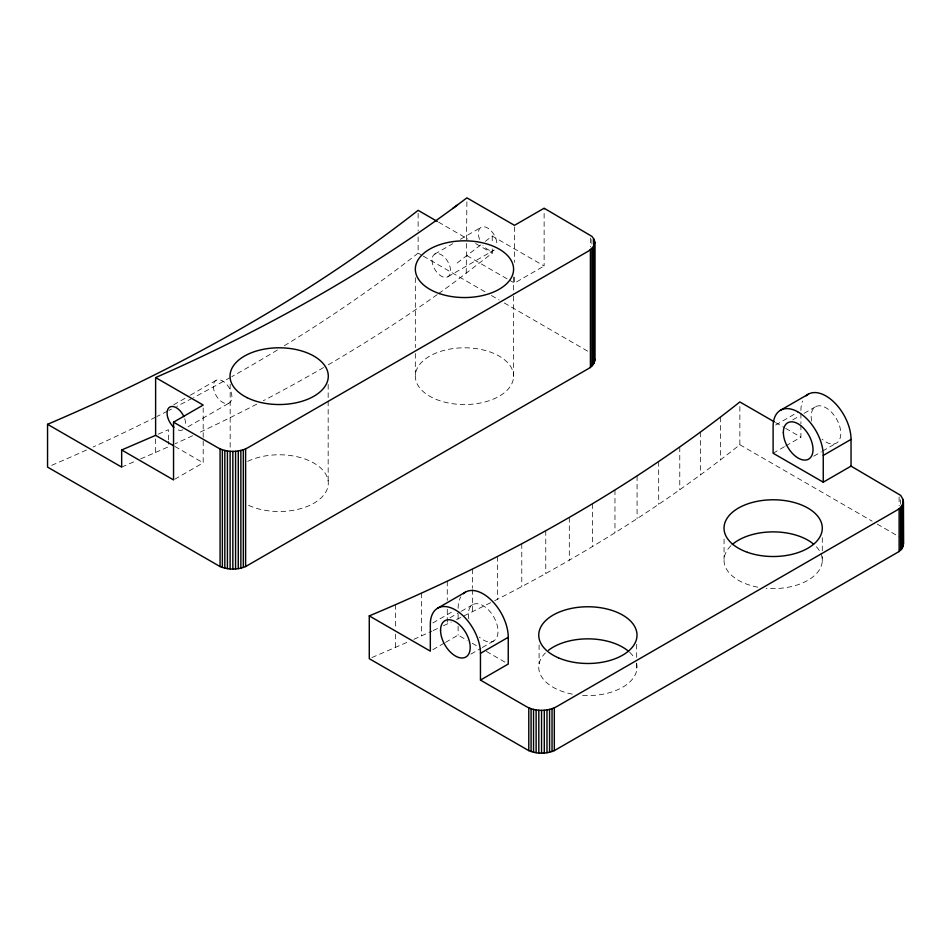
<?xml version="1.0" encoding="UTF-8"?>
<svg xmlns="http://www.w3.org/2000/svg" width="951" height="951" viewBox="0 0 951 951"><rect width="100%" height="100%" fill="white"/><g stroke="black" fill="none" stroke-linecap="round" stroke-linejoin="round"><path stroke-width="0.71" stroke-dasharray="4.75 3.57" d="M140.653 458.893L155.584 452.438L155.619 436.782M466.216 273.151L466.905 200.827M494.746 600.663L497.349 599.344C582.761 555.515 664.69 504.553 739.854 444.735L739.854 404.9M457.122 263.023L480.73 244.942M485.343 241.376L492.249 236.026L544.127 265.983L544.127 208.21M492.249 248.865L492.249 253.144L457.122 280.141A1658.592 957.574 0 0 1 438.352 293.776M173.641 404.853L189.083 395.937M190.366 395.188L216.103 380.329M434.738 254.095L452.759 243.706M460.474 239.248L481.063 227.36M188.025 426.797L229.203 403.022M447.85 276.789L494.163 250.054A13.1 7.56 60 0 1 482.977 245.299M174.782 479.221L203.193 462.816L203.193 408.015M509.344 280.129L514.479 283.101L544.127 265.983M432.86 622.941L453.068 611.267M775.647 425.038L798.388 411.902M449.966 617.793L460.07 611.957M461.33 611.231L472.706 604.67M792.754 419.89L799.066 416.241M804.118 413.328L815.494 406.766M432.86 649.688L444.224 643.126M445.496 642.389L458.12 635.102L467.119 640.296M773.115 453.235L784.492 446.673M785.752 445.948L800.908 437.187L800.908 425.299M470.923 654.11L481.028 648.273M482.3 647.536L493.664 640.974M813.711 456.195L821.295 451.82M822.556 451.095L836.452 443.071M456.575 619.517L493.438 601.317M443.428 625.782L451.261 622.073M413.84 639.345L431.897 631.119M433.169 630.525L438.304 628.159M371.912 657.557L408.633 641.652M158.175 434.227L168.41 429.697L168.41 439.683M155.584 452.438L168.41 446.815L168.41 441.109M121.669 467.096L135.232 461.235M438.577 222.154L467.963 239.129M475.631 243.551L492.249 253.144M775.469 422.506L784.373 427.641M785.645 428.378L800.908 437.187M466.905 255.629L508.048 279.392M174.913 446.483L203.193 462.816M472.267 643.256L477.402 646.228M486.401 651.423L508.25 664.036M418.131 236.918L418.131 253.144L421.982 255.379M423.278 256.116L486.27 292.539M491.417 295.511L499.132 299.981M504.268 302.953L590.405 352.75M739.854 444.735L872.15 521.172M877.286 524.144L899.123 536.756M900.645 499.774L900.645 504.196M899.123 496.981L899.123 505.825M822.282 537.684L822.282 550.807M822.282 556.644L822.282 561.019M800.908 413.423L800.908 423.825M724.056 539.039L724.056 559.461M720.371 417.156L720.371 459.951M700.34 432.17L700.34 474.965M679.775 446.97L679.775 489.765M658.686 461.544L658.686 504.339M637.075 475.892L637.075 518.675M636.671 644.291L636.671 657.414M636.671 663.251L636.671 670.55M614.964 489.991L614.964 532.774M592.378 503.84L592.378 546.623M591.926 239.343L591.926 246.689M590.405 238.023L590.405 246.844M569.304 517.427L569.304 560.21M545.767 530.741L545.767 573.536M539.086 644.921L539.086 663.893M521.778 543.794L521.778 586.589M514.479 226.814L514.479 262.357M514.479 277.169L514.479 283.101M513.588 276.967L513.588 294.798M513.588 296.284L513.588 376.525A49.131 28.364 0 0 1 439.362 400.561A49.131 28.364 0 0 1 440.42 351.43A49.131 28.364 0 0 1 513.588 376.525M497.349 556.561L497.349 599.344M492.249 236.026L492.249 243.159M472.516 569.031L472.516 588.217M472.516 589.691L472.516 611.826M458.12 614.298L458.12 620.242M458.12 626.186L458.12 635.102M447.267 581.204L447.267 600.39M447.267 609.246L447.267 623.999M421.638 593.079L421.638 635.874M418.131 213.309L418.131 231.01M415.325 277.751L415.325 347.59M415.325 353.534L415.325 375.811M395.64 604.646L395.64 628.254M395.64 634.162L395.64 647.441M328.166 384.466L328.166 481.051M230.166 384.216L230.166 449.585M437.163 294.632A1658.592 957.574 0 0 1 324.814 366.813M323.566 367.538A1658.592 957.574 0 0 1 263.308 400.728M256.77 404.139A1658.592 957.574 0 0 1 197.986 433.192M192.649 435.701A1658.592 957.574 0 0 1 175.186 443.76M418.131 253.144A1756.759 1014.253 0 0 1 283.624 346.2M277.347 350.027A1756.759 1014.253 0 0 1 231.771 376.679M230.511 377.392A1756.759 1014.253 0 0 1 193.588 397.577M192.292 398.255A1756.759 1014.253 0 0 1 176.708 406.422M171.477 409.108A1756.759 1014.253 0 0 1 168.85 410.452M167.531 411.129A1756.759 1014.253 0 0 1 156.986 416.467M155.655 417.132A1756.759 1014.253 0 0 1 93.115 447.018M86.482 450.025A1756.759 1014.253 0 0 1 50.26 465.942M458.12 608.355A35.437 20.458 60 0 1 460.855 596.788M468.867 618.982A20.958 12.101 60 0 1 481.895 605.026A20.958 12.101 60 0 1 497.955 632.843A20.958 12.101 60 0 1 479.352 637.146M800.908 410.452A35.437 20.458 60 0 1 802.573 401.037M811.655 421.079A20.958 12.101 60 0 1 824.683 407.123A20.958 12.101 60 0 1 840.743 434.928A20.958 12.101 60 0 1 822.139 439.231M182.877 429.769A13.1 7.56 60 0 1 176.327 429.127M184.72 418.749A13.1 7.56 60 0 1 185.588 423.777M479.589 239.414A13.1 7.56 60 0 1 485.212 226.98A13.1 7.56 60 0 1 496.886 244.05M636.492 663.144A49.131 28.364 0 0 1 582.107 695.383M572.347 694.135A49.131 28.364 0 0 1 545.458 652.897M629.621 652.255A49.131 28.364 0 0 1 634.531 658.33M820.951 553.66A49.131 28.364 0 0 1 766.126 588.312M757.792 587.183A49.131 28.364 0 0 1 731.307 545.387M816.374 546.742A49.131 28.364 0 0 1 820.416 552.472M247.676 461.366A49.131 28.364 0 0 1 315.102 463.803A49.131 28.364 0 0 1 314.579 502.806A49.131 28.364 0 0 1 247.094 504.636M213.381 386.332A13.1 7.56 60 0 0 227.277 403.616A13.1 7.56 60 0 0 227.277 385.084A13.1 7.56 60 0 0 213.381 386.332M432.027 260.099A13.1 7.56 60 0 0 445.924 277.383A13.1 7.56 60 0 0 445.924 258.862A13.1 7.56 60 0 0 432.027 260.099"/><path stroke-width="1.43" d="M823.245 482.181L823.245 455.434A35.437 20.458 60 0 0 798.174 412.021A35.437 20.458 60 0 0 773.115 426.488L773.115 453.235L823.245 482.181L851.038 466.133L900.645 495.352L903.272 499.822L903.45 544.127L901.857 548.763L899.123 551.497L554.314 750.636C546.266 753.977 536.84 753.977 528.792 750.636L369.273 658.686L369.273 615.891C501.106 560.615 627.743 491.061 739.854 401.94L774.197 421.769M594.744 242.446L593.139 247.082L588.598 251.005L247.664 447.838C238.606 452.605 227.075 452.605 218.017 447.838L173.546 422.173L173.546 479.934L121.669 449.978L121.669 467.096L47.55 424.312L47.55 467.096L220.073 566.558C228.133 569.899 237.548 569.899 245.608 566.558L590.405 367.49L594.03 363.258L594.744 360.12L594.744 242.446L594.03 239.319L591.926 236.395L544.127 208.21L514.479 225.328L466.905 197.867L452.724 208.495M903.272 545.708L903.272 499.822M369.273 615.891L430.327 651.15L430.327 624.403A35.437 20.458 60 0 1 455.386 609.936A35.437 20.458 60 0 1 480.457 653.337L480.457 680.084L526.723 706.795C535.782 711.562 547.312 711.562 556.371 706.795L897.304 509.962L900.645 507.454L903.272 502.984M173.546 422.173L203.193 405.055L155.619 377.583L155.619 435.356L173.617 445.746M437.674 608.176L465.467 592.128M780.462 410.273L808.255 394.225M480.457 653.337L508.25 637.289A35.437 20.458 60 0 0 491.239 600.069A35.437 20.458 60 0 0 463.303 593.733M823.245 455.434L851.038 439.386A35.437 20.458 60 0 0 834.027 402.166A35.437 20.458 60 0 0 806.091 395.818M480.457 680.084L508.25 664.036L508.25 637.289M155.619 377.583L174.033 369.404A1658.592 957.574 0 0 0 457.122 205.25M121.669 449.978L155.619 435.356M437.294 221.417L418.131 210.349A1756.759 1014.253 0 0 1 47.55 424.312M594.03 356.994L594.744 360.12M903.45 501.403L903.45 544.127M902.737 504.541L902.737 547.253M901.857 506.039L901.857 548.763M900.645 507.454L900.645 550.177M899.123 508.773L899.123 551.497M851.038 439.386L851.038 466.133M594.565 240.865L594.565 361.701M594.03 239.319L594.03 363.258M593.139 247.082L593.139 364.756M591.926 248.496L591.926 366.171M590.405 249.816L590.405 367.49M554.314 707.841L554.314 750.636M552.032 708.721L552.032 751.516M549.571 709.422L549.571 752.217M546.98 709.933L546.98 752.728M544.293 710.242L544.293 753.037M541.547 710.349L541.547 753.133M538.813 710.242L538.813 753.037M536.126 709.933L536.126 752.728M533.535 709.422L533.535 752.217M531.074 708.721L531.074 751.516M528.792 707.841L528.792 750.636M245.608 448.884L245.608 566.558M243.325 449.764L243.325 567.438M240.865 450.465L240.865 568.139M238.261 450.976L238.261 568.65M235.575 451.285L235.575 568.96M232.84 451.392L232.84 569.067M230.106 451.285L230.106 568.96M227.42 450.976L227.42 568.65M224.816 450.465L224.816 568.139M222.356 449.764L222.356 567.438M220.073 448.884L220.073 566.558M173.926 427.368A13.1 7.56 60 0 1 168.743 407.908A13.1 7.56 60 0 1 183.912 416.669M548.501 650.246A49.131 28.364 0 0 1 628.611 651.364M732.294 544.507A49.131 28.364 0 0 1 813.485 544.031M440.563 630.311A20.958 12.101 60 0 0 462.804 657.973A20.958 12.101 60 0 0 462.804 628.326A20.958 12.101 60 0 0 440.563 630.311M783.351 432.408A20.958 12.101 60 0 0 805.592 460.07A20.958 12.101 60 0 0 805.592 430.423A20.958 12.101 60 0 0 783.351 432.408M247.094 397.661A49.131 28.364 0 0 0 327.429 381.458A49.131 28.364 0 0 0 262.963 349.386A49.131 28.364 0 0 0 247.094 397.661M439.362 293.574A49.131 28.364 0 0 0 513.588 269.549A49.131 28.364 0 0 0 440.42 244.455A49.131 28.364 0 0 0 439.362 293.574M558.487 657.854A49.131 28.364 0 0 0 636.671 638.454A49.131 28.364 0 0 0 568.472 609.068A49.131 28.364 0 0 0 558.487 657.854M747.438 552.317A49.131 28.364 0 0 0 822.282 528.922A49.131 28.364 0 0 0 749.78 503.198A49.131 28.364 0 0 0 747.438 552.317"/></g></svg>
